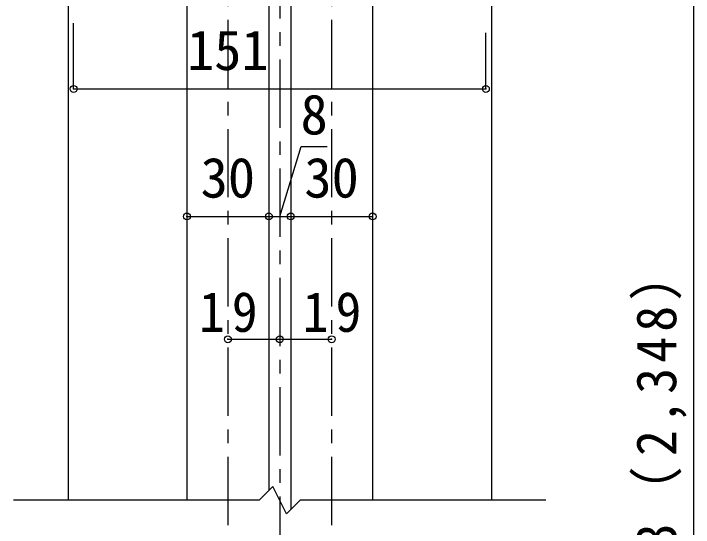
# Model space of a CAD drawing. Units: millimetres on the paper, with parts at other scales. Extents: x -197 to 198, y -138 to 137.
# Drawn here: x 5.83 to 55.63, y -50.02 to -12.39 of the extents above; entities that cross this region are included whole.
import ezdxf
from ezdxf.enums import TextEntityAlignment as Align

# ---------------------------------------------------------------- set-up
doc = ezdxf.new("R2010")
doc.units = ezdxf.units.MM
doc.header["$PDMODE"] = 32
doc.header["$PDSIZE"] = 0.5
doc.linetypes.add('CHAIN1', pattern=[8, 5, -1, 1, -1])
for name, color, linetype in [('0-1_通り芯', 4, 'CHAIN1'), ('0-4_枠', 3, 'Continuous'), ('0-6_扉', 6, 'Continuous'), ('0-B_寸法', 7, 'Continuous')]:
    doc.layers.add(name, color=color, linetype=linetype)
doc.styles.add('ＭＳ ゴシック', font='')
doc.styles.get('ＭＳ ゴシック').set_extended_font_data('MS Gothic')

msp = doc.modelspace()

# ---------------------------------------------------------------- linework, layer by layer
at = {"layer": '0-1_通り芯'}
for p, q in [((25.331, 16.25), (25.331, -109.116)), ((21.531, 3.15), (21.531, -103.6)), ((29.131, 3.15), (29.131, -103.6))]:
    msp.add_line(p, q, dxfattribs=at)
at = {"layer": '0-4_枠', "color": 4}
for p, q in [((9.831, 5.95), (9.831, -48.025)), ((40.831, 5.95), (40.831, -48.025))]:
    msp.add_line(p, q, dxfattribs=at)
at = {"layer": '0-6_扉'}
for p, q in [((18.531, -2.75), (18.531, -48.025)), ((24.531, -2.75), (24.531, -47.325)), ((26.131, -2.75), (26.131, -48.725)), ((32.131, -2.75), (32.131, -48.025))]:
    msp.add_line(p, q, dxfattribs=at)
at = {"layer": '0-6_扉', "color": 2}
for p, q in [((23.831, -48.025), (5.831, -48.025)), ((44.831, -48.025), (26.831, -48.025))]:
    msp.add_line(p, q, dxfattribs=at)
msp.add_lwpolyline([(26.831, -48.025), (25.831, -49.025), (24.831, -47.025), (23.831, -48.025)], dxfattribs=at)
at = {"layer": '0-B_寸法', "color": 4}
for p, q in [((55.631, -0.05), (55.631, -103.6)), ((10.231, -17.911), (10.231, -13.099)), ((40.431, -17.911), (40.431, -13.799)), ((10.231, -17.911), (40.431, -17.911)), ((18.531, -27.25), (32.131, -27.25)), ((21.531, -36.25), (25.331, -36.25)), ((25.331, -36.25), (29.131, -36.25))]:
    msp.add_line(p, q, dxfattribs=at)
msp.add_lwpolyline([(25.331, -27.25), (26.89, -22.123), (28.813, -22.123)], dxfattribs=at)
at = {"layer": '0-B_寸法'}
for p in [(10.231, -17.911), (40.431, -17.911), (18.531, -27.25), (24.531, -27.25), (26.131, -27.25), (32.131, -27.25), (21.531, -36.25), (25.331, -36.25), (29.131, -36.25)]:
    msp.add_point(p, dxfattribs=at)

# ---------------------------------------------------------------- texts
at = {"layer": '0-B_寸法', "style": 'ＭＳ ゴシック'}
for s, p in [('151', (18.531, -17.411)), ('8', (26.851, -22.123)), ('30', (19.531, -26.75)), ('30', (27.131, -26.75))]:
    msp.add_text(s, height=2.933, dxfattribs=at).set_placement(p, align=Align.BOTTOM_LEFT)
at = {"layer": '0-B_寸法', "insert": (55.131, -74.408), "char_height": 2.933, "attachment_point": 7, "rotation": 90, "style": 'ＭＳ ゴシック'}
msp.add_mtext('\\T1.2;\\W0.95;ＤＨ＝1,983（2,348）', dxfattribs=at)
at = {"layer": '0-B_寸法', "char_height": 2.933, "attachment_point": 7, "style": 'ＭＳ ゴシック'}
for insert in [(19.406, -35.75), (27.006, -35.75)]:
    msp.add_mtext('\\T1.27;\\W0.95;19', dxfattribs=dict(at, insert=insert))

doc.saveas('drawing.dxf')
